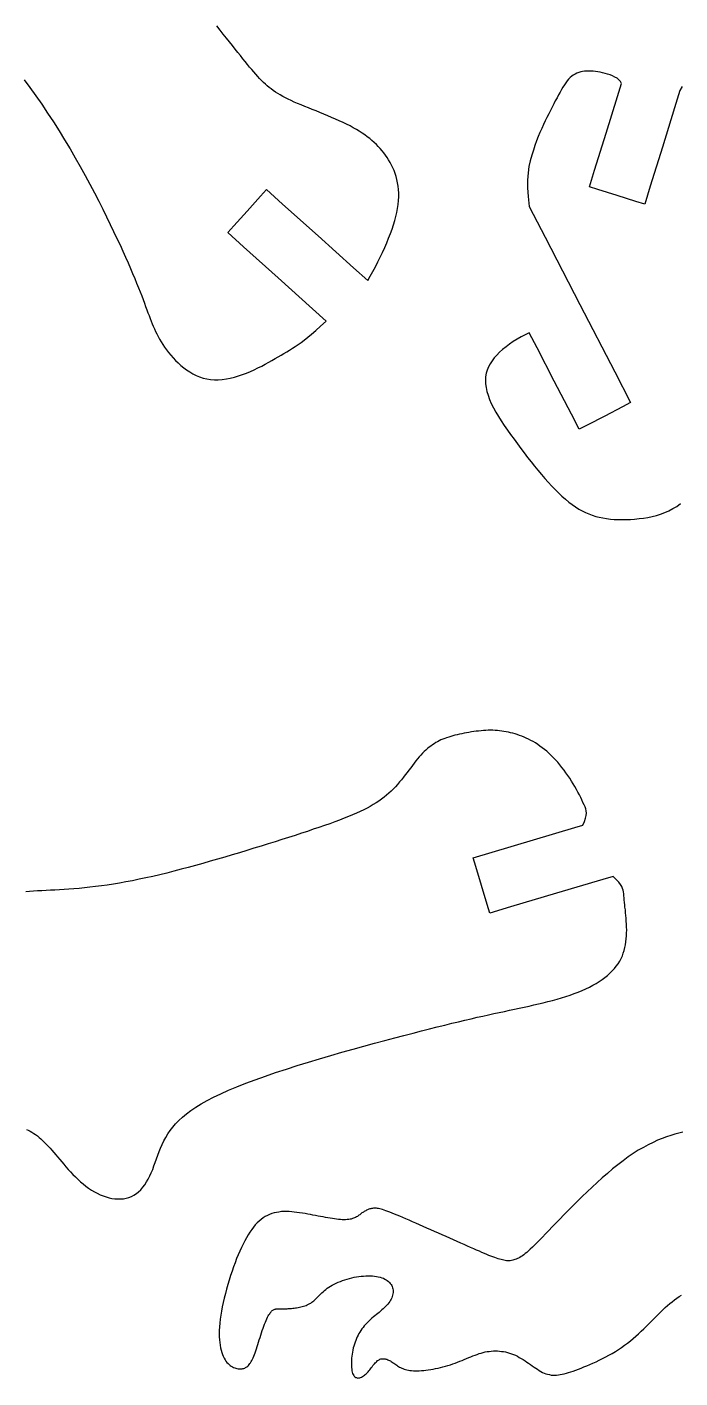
# Model space of a CAD drawing. Header units: millimetres. Extents: x 183 to 709, y 54 to 434.
# Drawn here: x 328.1 to 382.2, y 53.6 to 165.5 of the extents above; entities that cross this region are included whole.
import ezdxf

# ---------------------------------------------------------------- set-up
doc = ezdxf.new("R2010")
doc.units = ezdxf.units.MM

msp = doc.modelspace()

# ---------------------------------------------------------------- linework, layer by layer
for p, q in [((376.98, 159.73), (377.31, 160.8)), ((382.15, 160.21), (381.7, 158.77)), ((376.03, 156.68), (376.98, 159.73)), ((381.7, 158.77), (380.7, 155.52)), ((375.08, 153.62), (376.03, 156.68)), ((380.7, 155.52), (379.69, 152.28)), ((374.65, 152.23), (375.08, 153.62)), ((375.36, 152.01), (374.65, 152.23)), ((379.69, 152.28), (379.23, 150.81)), ((346.31, 150.23), (347.41, 151.45)), ((347.41, 151.45), (347.92, 152.01)), ((347.92, 152.01), (349.25, 150.81)), ((376.94, 151.52), (375.36, 152.01)), ((378.51, 151.03), (376.94, 151.52)), ((345.21, 149), (346.31, 150.23)), ((349.25, 150.81), (352.18, 148.18)), ((369.67, 150.62), (370.98, 148.08)), ((379.23, 150.81), (378.51, 151.03)), ((344.71, 148.44), (345.21, 149)), ((346.01, 147.27), (344.71, 148.44)), ((352.18, 148.18), (355.11, 145.54)), ((370.98, 148.08), (373.87, 142.49)), ((348.87, 144.7), (346.01, 147.27)), ((355.11, 145.54), (356.3, 144.47)), ((351.73, 142.13), (348.87, 144.7)), ((352.85, 141.11), (351.73, 142.13)), ((373.87, 142.49), (376.75, 136.9)), ((370.32, 138.9), (369.67, 140.15)), ((371.74, 136.15), (370.32, 138.9)), ((376.75, 136.9), (378.06, 134.36)), ((373.16, 133.4), (371.74, 136.15)), ((378.06, 134.36), (377.4, 134.01)), ((373.8, 132.15), (373.16, 133.4)), ((375.93, 133.25), (374.47, 132.5)), ((377.4, 134.01), (375.93, 133.25)), ((374.47, 132.5), (373.8, 132.15)), ((370.02, 98.16), (373.45, 99.18)), ((373.45, 99.18), (374.11, 99.37)), ((366.59, 97.14), (370.02, 98.16)), ((365.03, 96.67), (366.59, 97.14)), ((365.24, 95.95), (365.03, 96.67)), ((365.71, 94.37), (365.24, 95.95)), ((366.18, 92.79), (365.71, 94.37)), ((375.76, 94.85), (371.94, 93.72)), ((376.62, 95.11), (375.76, 94.85)), ((371.94, 93.72), (368.13, 92.59)), ((366.4, 92.07), (366.18, 92.79)), ((368.13, 92.59), (366.4, 92.07))]:
    msp.add_line(p, q)
for points in [[(356.3, 144.47), (356.51, 144.84), (356.72, 145.22), (356.93, 145.61), (357.13, 146.01), (357.33, 146.41), (357.52, 146.81), (357.7, 147.21), (357.87, 147.61), (358.03, 147.99), (358.18, 148.37), (358.31, 148.73), (358.43, 149.09), (358.54, 149.44), (358.63, 149.78), (358.71, 150.12), (358.77, 150.45), (358.81, 150.77), (358.84, 151.09), (358.86, 151.41), (358.86, 151.71), (358.84, 152.01), (358.81, 152.29), (358.77, 152.57), (358.71, 152.84), (358.65, 153.1), (358.57, 153.35), (358.48, 153.59), (358.38, 153.82), (358.27, 154.04), (358.15, 154.25), (358.03, 154.46), (357.9, 154.66), (357.76, 154.85), (357.63, 155.04), (357.48, 155.22), (357.33, 155.4), (357.17, 155.57), (357.01, 155.74), (356.84, 155.91), (356.65, 156.07), (356.46, 156.23), (356.26, 156.39), (356.05, 156.54), (355.83, 156.69), (355.6, 156.84), (355.36, 156.99), (355.1, 157.13), (354.83, 157.28), (354.54, 157.42), (354.25, 157.56), (353.94, 157.7), (353.63, 157.84), (353.31, 157.98), (352.99, 158.12), (352.66, 158.25), (352.34, 158.39), (352.02, 158.52), (351.7, 158.65), (351.38, 158.77), (351.08, 158.9), (350.78, 159.02), (350.49, 159.14), (350.22, 159.26), (349.96, 159.38), (349.71, 159.5), (349.48, 159.61), (349.26, 159.73), (349.05, 159.85), (348.85, 159.97), (348.66, 160.09), (348.48, 160.21), (348.31, 160.34), (348.14, 160.47), (347.98, 160.6), (347.82, 160.74), (347.66, 160.89), (347.5, 161.05), (347.34, 161.21), (347.19, 161.38), (347.02, 161.56), (346.86, 161.75), (346.69, 161.95), (346.52, 162.16), (346.33, 162.38), (346.15, 162.61), (345.95, 162.85), (345.75, 163.11), (345.54, 163.37), (345.32, 163.65), (345.09, 163.95), (344.85, 164.25), (344.6, 164.56), (344.34, 164.89), (344.08, 165.22), (343.81, 165.56)], [(377.31, 160.8), (377.22, 160.96), (377.09, 161.1), (376.94, 161.23), (376.77, 161.33), (376.57, 161.42), (376.37, 161.5), (376.16, 161.57), (375.95, 161.63), (375.74, 161.68), (375.54, 161.72), (375.35, 161.76), (375.15, 161.79), (374.97, 161.81), (374.79, 161.83), (374.61, 161.83), (374.43, 161.83), (374.26, 161.82), (374.09, 161.79), (373.93, 161.76), (373.77, 161.71), (373.61, 161.65), (373.46, 161.58), (373.32, 161.49), (373.19, 161.39), (373.06, 161.28), (372.93, 161.15), (372.81, 161.01), (372.7, 160.85), (372.58, 160.68), (372.46, 160.49), (372.35, 160.29), (372.22, 160.08), (372.1, 159.85), (371.97, 159.62), (371.83, 159.37), (371.7, 159.11), (371.56, 158.84), (371.42, 158.57), (371.28, 158.28), (371.13, 157.99), (370.99, 157.69), (370.85, 157.39), (370.7, 157.07), (370.56, 156.74), (370.42, 156.4), (370.28, 156.04), (370.14, 155.66), (370.01, 155.27), (369.88, 154.85), (369.76, 154.4), (369.65, 153.92), (369.58, 153.39), (369.53, 152.8), (369.53, 152.15), (369.57, 151.43), (369.67, 150.62)], [(327.84, 161.11), (328.33, 160.45), (328.82, 159.77), (329.31, 159.07), (329.79, 158.35), (330.27, 157.62), (330.74, 156.88), (331.2, 156.14), (331.65, 155.39), (332.08, 154.65), (332.5, 153.91), (332.9, 153.18), (333.29, 152.46), (333.66, 151.75), (334.02, 151.06), (334.35, 150.39), (334.67, 149.74), (334.98, 149.12), (335.26, 148.53), (335.53, 147.96), (335.79, 147.42), (336.02, 146.9), (336.25, 146.4), (336.46, 145.93), (336.65, 145.47), (336.83, 145.05), (337, 144.64), (337.16, 144.25), (337.31, 143.88), (337.45, 143.53), (337.58, 143.2), (337.7, 142.89), (337.81, 142.6), (337.91, 142.32), (338.01, 142.06), (338.1, 141.81), (338.19, 141.57), (338.27, 141.34), (338.36, 141.12), (338.45, 140.9), (338.54, 140.69), (338.63, 140.47), (338.73, 140.26), (338.83, 140.05), (338.94, 139.83), (339.06, 139.62), (339.19, 139.4), (339.33, 139.18), (339.48, 138.96), (339.64, 138.74), (339.81, 138.52), (339.99, 138.29), (340.18, 138.07), (340.38, 137.86), (340.6, 137.65), (340.82, 137.44), (341.06, 137.25), (341.3, 137.07), (341.56, 136.9), (341.82, 136.75), (342.09, 136.62), (342.38, 136.5), (342.67, 136.4), (342.97, 136.33), (343.28, 136.28), (343.6, 136.26), (343.92, 136.26), (344.25, 136.28), (344.59, 136.32), (344.92, 136.39), (345.26, 136.47), (345.6, 136.57), (345.93, 136.68), (346.26, 136.8), (346.58, 136.94), (346.9, 137.09), (347.21, 137.24), (347.52, 137.39), (347.81, 137.55), (348.1, 137.71), (348.37, 137.86), (348.63, 138.01), (348.88, 138.15), (349.12, 138.29), (349.36, 138.43), (349.6, 138.57), (349.83, 138.71), (350.06, 138.86), (350.29, 139.01), (350.53, 139.17), (350.78, 139.34), (351.04, 139.54), (351.33, 139.77), (351.65, 140.03), (352, 140.33), (352.4, 140.69), (352.85, 141.11)], [(382.34, 160.54), (382.15, 160.21)], [(369.67, 140.15), (369.33, 139.98), (369, 139.81), (368.67, 139.62), (368.35, 139.42), (368.04, 139.2), (367.75, 138.98), (367.47, 138.76), (367.22, 138.53), (366.98, 138.29), (366.77, 138.06), (366.59, 137.82), (366.43, 137.57), (366.29, 137.32), (366.19, 137.06), (366.11, 136.79), (366.06, 136.51), (366.04, 136.22), (366.06, 135.92), (366.1, 135.61), (366.17, 135.29), (366.26, 134.97), (366.38, 134.63), (366.53, 134.29), (366.7, 133.93), (366.9, 133.57), (367.12, 133.21), (367.35, 132.84), (367.6, 132.46), (367.86, 132.09), (368.13, 131.71), (368.41, 131.33), (368.69, 130.95), (368.97, 130.57), (369.26, 130.2), (369.54, 129.83), (369.82, 129.47), (370.11, 129.11), (370.39, 128.76), (370.68, 128.42), (370.96, 128.08), (371.25, 127.76), (371.53, 127.45), (371.82, 127.16), (372.1, 126.88), (372.38, 126.61), (372.66, 126.36), (372.94, 126.13), (373.22, 125.92), (373.49, 125.73), (373.77, 125.55), (374.05, 125.4), (374.33, 125.26), (374.61, 125.14), (374.89, 125.03), (375.18, 124.94), (375.47, 124.87), (375.77, 124.81), (376.08, 124.76), (376.39, 124.72), (376.71, 124.69), (377.04, 124.68), (377.37, 124.67), (377.71, 124.68), (378.05, 124.69), (378.4, 124.72), (378.76, 124.75), (379.12, 124.8), (379.48, 124.86), (379.84, 124.93), (380.2, 125.02), (380.55, 125.13), (380.9, 125.26), (381.24, 125.41), (381.57, 125.58), (381.89, 125.77), (382.2, 126)], [(374.11, 99.37), (374.25, 99.67), (374.34, 99.93), (374.39, 100.15), (374.4, 100.35), (374.39, 100.54), (374.35, 100.71), (374.29, 100.89), (374.21, 101.06), (374.12, 101.25), (374.03, 101.45), (373.93, 101.66), (373.82, 101.88), (373.7, 102.1), (373.58, 102.33), (373.45, 102.56), (373.31, 102.79), (373.17, 103.02), (373.02, 103.25), (372.87, 103.48), (372.71, 103.71), (372.55, 103.93), (372.38, 104.15), (372.21, 104.36), (372.04, 104.57), (371.86, 104.76), (371.68, 104.95), (371.5, 105.14), (371.31, 105.31), (371.13, 105.48), (370.94, 105.63), (370.75, 105.78), (370.56, 105.92), (370.37, 106.05), (370.18, 106.17), (369.99, 106.28), (369.8, 106.38), (369.61, 106.48), (369.42, 106.57), (369.24, 106.65), (369.05, 106.73), (368.87, 106.8), (368.68, 106.86), (368.5, 106.92), (368.32, 106.97), (368.13, 107.02), (367.95, 107.06), (367.77, 107.1), (367.58, 107.13), (367.4, 107.16), (367.22, 107.18), (367.03, 107.2), (366.84, 107.21), (366.65, 107.22), (366.46, 107.22), (366.27, 107.22), (366.08, 107.21), (365.88, 107.2), (365.68, 107.18), (365.48, 107.16), (365.28, 107.14), (365.08, 107.11), (364.88, 107.08), (364.68, 107.05), (364.48, 107.01), (364.28, 106.98), (364.09, 106.94), (363.9, 106.9), (363.71, 106.85), (363.52, 106.81), (363.34, 106.76), (363.17, 106.71), (363, 106.66), (362.83, 106.6), (362.67, 106.54), (362.51, 106.48), (362.36, 106.42), (362.21, 106.35), (362.07, 106.27), (361.93, 106.2), (361.79, 106.11), (361.65, 106.02), (361.51, 105.92), (361.38, 105.82), (361.24, 105.7), (361.11, 105.58), (360.97, 105.46), (360.84, 105.32), (360.7, 105.17), (360.57, 105.01), (360.43, 104.85), (360.29, 104.68), (360.15, 104.49), (360, 104.31), (359.86, 104.12), (359.71, 103.92), (359.56, 103.73), (359.41, 103.53), (359.25, 103.33), (359.1, 103.13), (358.93, 102.94), (358.77, 102.74), (358.6, 102.55), (358.42, 102.37), (358.24, 102.18), (358.05, 102.01), (357.86, 101.84), (357.66, 101.68), (357.45, 101.52), (357.23, 101.36), (357, 101.21), (356.76, 101.07), (356.51, 100.92), (356.25, 100.78), (355.97, 100.64), (355.68, 100.5), (355.37, 100.35), (355.05, 100.21), (354.7, 100.07), (354.35, 99.93), (353.97, 99.78), (353.57, 99.64), (353.15, 99.48), (352.72, 99.33), (352.26, 99.17), (351.79, 99.02), (351.3, 98.85), (350.8, 98.69), (350.28, 98.52), (349.74, 98.34), (349.19, 98.17), (348.62, 97.99), (348.05, 97.81), (347.46, 97.63), (346.87, 97.45), (346.28, 97.26), (345.67, 97.08), (345.07, 96.9), (344.46, 96.72), (343.86, 96.54), (343.25, 96.37), (342.64, 96.2), (342.04, 96.03), (341.44, 95.86), (340.84, 95.71), (340.25, 95.55), (339.66, 95.4), (339.07, 95.26), (338.5, 95.12), (337.93, 95), (337.37, 94.88), (336.82, 94.76), (336.28, 94.66), (335.75, 94.57), (335.24, 94.48), (334.73, 94.4), (334.24, 94.33), (333.76, 94.27), (333.29, 94.22), (332.84, 94.17), (332.4, 94.13), (331.97, 94.09), (331.56, 94.06), (331.16, 94.03), (330.77, 94.01), (330.39, 93.99), (330.02, 93.97), (329.66, 93.95), (329.31, 93.93), (328.96, 93.91), (328.63, 93.89), (328.3, 93.87), (327.98, 93.85)], [(328.04, 74.15), (328.19, 74.09), (328.34, 74.01), (328.49, 73.93), (328.64, 73.83), (328.79, 73.73), (328.94, 73.62), (329.08, 73.5), (329.23, 73.37), (329.38, 73.24), (329.53, 73.09), (329.68, 72.94), (329.83, 72.78), (329.99, 72.62), (330.14, 72.44), (330.3, 72.26), (330.46, 72.07), (330.62, 71.88), (330.79, 71.68), (330.96, 71.47), (331.13, 71.27), (331.31, 71.06), (331.5, 70.85), (331.69, 70.64), (331.88, 70.43), (332.09, 70.23), (332.3, 70.03), (332.51, 69.83), (332.73, 69.65), (332.95, 69.47), (333.18, 69.3), (333.42, 69.14), (333.66, 69), (333.9, 68.87), (334.14, 68.75), (334.39, 68.65), (334.63, 68.57), (334.88, 68.5), (335.12, 68.45), (335.37, 68.41), (335.61, 68.4), (335.84, 68.4), (336.07, 68.42), (336.3, 68.46), (336.52, 68.53), (336.73, 68.61), (336.94, 68.72), (337.14, 68.85), (337.32, 69), (337.5, 69.17), (337.67, 69.37), (337.83, 69.58), (337.98, 69.81), (338.12, 70.05), (338.25, 70.31), (338.37, 70.57), (338.49, 70.85), (338.6, 71.14), (338.71, 71.43), (338.81, 71.72), (338.92, 72.02), (339.03, 72.32), (339.15, 72.62), (339.28, 72.92), (339.42, 73.21), (339.57, 73.5), (339.74, 73.79), (339.94, 74.07), (340.15, 74.35), (340.39, 74.63), (340.66, 74.9), (340.96, 75.18), (341.29, 75.45), (341.66, 75.73), (342.06, 76), (342.51, 76.28), (343, 76.56), (343.54, 76.84), (344.13, 77.12), (344.77, 77.41), (345.46, 77.7), (346.21, 77.99), (346.99, 78.28), (347.82, 78.57), (348.67, 78.87), (349.56, 79.16), (350.46, 79.45), (351.38, 79.73), (352.3, 80.01), (353.23, 80.28), (354.16, 80.55), (355.08, 80.81), (355.98, 81.06), (356.86, 81.3), (357.71, 81.53), (358.53, 81.74), (359.3, 81.95), (360.05, 82.14), (360.75, 82.32), (361.42, 82.49), (362.06, 82.66), (362.67, 82.81), (363.26, 82.95), (363.81, 83.08), (364.35, 83.21), (364.86, 83.33), (365.36, 83.45), (365.83, 83.55), (366.29, 83.66), (366.74, 83.76), (367.18, 83.85), (367.61, 83.94), (368.03, 84.03), (368.45, 84.12), (368.85, 84.21), (369.26, 84.3), (369.66, 84.38), (370.05, 84.47), (370.44, 84.56), (370.83, 84.66), (371.22, 84.75), (371.59, 84.85), (371.97, 84.95), (372.34, 85.06), (372.7, 85.17), (373.05, 85.29), (373.39, 85.41), (373.72, 85.54), (374.04, 85.67), (374.35, 85.81), (374.65, 85.95), (374.93, 86.1), (375.2, 86.25), (375.46, 86.41), (375.7, 86.58), (375.93, 86.75), (376.15, 86.92), (376.35, 87.1), (376.54, 87.29), (376.72, 87.48), (376.88, 87.68), (377.03, 87.89), (377.16, 88.1), (377.27, 88.31), (377.38, 88.53), (377.46, 88.76), (377.54, 88.99), (377.6, 89.22), (377.64, 89.46), (377.68, 89.7), (377.71, 89.94), (377.73, 90.19), (377.73, 90.43), (377.74, 90.68), (377.73, 90.92), (377.72, 91.17), (377.71, 91.41), (377.69, 91.65), (377.67, 91.88), (377.65, 92.11), (377.63, 92.34), (377.6, 92.56), (377.58, 92.77), (377.56, 92.97), (377.54, 93.17), (377.52, 93.35), (377.5, 93.52), (377.49, 93.68), (377.47, 93.83), (377.44, 93.98), (377.4, 94.12), (377.33, 94.28), (377.23, 94.45), (377.08, 94.64), (376.88, 94.86), (376.62, 95.11)], [(382.39, 73.94), (382.07, 73.86), (381.74, 73.77), (381.4, 73.67), (381.04, 73.56), (380.68, 73.42), (380.3, 73.26), (379.92, 73.09), (379.52, 72.89), (379.12, 72.67), (378.7, 72.43), (378.29, 72.17), (377.86, 71.88), (377.44, 71.57), (377.01, 71.23), (376.57, 70.89), (376.14, 70.52), (375.72, 70.15), (375.29, 69.77), (374.87, 69.38), (374.46, 68.99), (374.05, 68.6), (373.66, 68.21), (373.27, 67.82), (372.9, 67.45), (372.54, 67.08), (372.2, 66.73), (371.88, 66.4), (371.57, 66.08), (371.28, 65.78), (371.01, 65.5), (370.76, 65.24), (370.53, 65), (370.31, 64.78), (370.11, 64.58), (369.93, 64.41), (369.76, 64.25), (369.61, 64.11), (369.47, 63.98), (369.34, 63.88), (369.22, 63.78), (369.1, 63.7), (368.99, 63.63), (368.89, 63.56), (368.79, 63.51), (368.69, 63.46), (368.59, 63.41), (368.49, 63.38), (368.4, 63.35), (368.3, 63.32), (368.2, 63.3), (368.1, 63.29), (368, 63.29), (367.9, 63.29), (367.8, 63.29), (367.69, 63.31), (367.58, 63.32), (367.46, 63.35), (367.35, 63.38), (367.22, 63.41), (367.09, 63.45), (366.96, 63.49), (366.81, 63.55), (366.66, 63.6), (366.5, 63.66), (366.33, 63.73), (366.15, 63.81), (365.96, 63.89), (365.75, 63.98), (365.54, 64.07), (365.31, 64.17), (365.07, 64.28), (364.81, 64.39), (364.55, 64.5), (364.28, 64.63), (364, 64.75), (363.7, 64.88), (363.4, 65.01), (363.1, 65.15), (362.78, 65.29), (362.47, 65.43), (362.15, 65.57), (361.83, 65.71), (361.52, 65.85), (361.2, 65.99), (360.89, 66.13), (360.59, 66.26), (360.29, 66.39), (360, 66.52), (359.72, 66.64), (359.45, 66.76), (359.2, 66.87), (358.96, 66.97), (358.73, 67.06), (358.52, 67.15), (358.32, 67.23), (358.14, 67.31), (357.97, 67.37), (357.81, 67.43), (357.66, 67.48), (357.53, 67.52), (357.41, 67.56), (357.3, 67.58), (357.2, 67.6), (357.1, 67.62), (357.01, 67.63), (356.93, 67.63), (356.85, 67.63), (356.77, 67.63), (356.69, 67.62), (356.62, 67.61), (356.55, 67.59), (356.47, 67.57), (356.4, 67.55), (356.34, 67.53), (356.27, 67.5), (356.2, 67.47), (356.14, 67.43), (356.07, 67.4), (356.01, 67.36), (355.95, 67.32), (355.88, 67.28), (355.82, 67.24), (355.76, 67.19), (355.7, 67.14), (355.64, 67.1), (355.57, 67.05), (355.51, 67), (355.44, 66.96), (355.37, 66.91), (355.29, 66.87), (355.21, 66.83), (355.12, 66.8), (355.03, 66.77), (354.93, 66.74), (354.83, 66.72), (354.72, 66.7), (354.6, 66.69), (354.47, 66.68), (354.34, 66.68), (354.19, 66.68), (354.04, 66.69), (353.88, 66.71), (353.72, 66.72), (353.55, 66.75), (353.37, 66.77), (353.18, 66.8), (352.99, 66.83), (352.8, 66.87), (352.6, 66.91), (352.39, 66.94), (352.19, 66.98), (351.98, 67.02), (351.76, 67.07), (351.55, 67.11), (351.33, 67.15), (351.11, 67.19), (350.89, 67.22), (350.66, 67.26), (350.44, 67.29), (350.22, 67.32), (350, 67.34), (349.79, 67.35), (349.57, 67.36), (349.36, 67.36), (349.15, 67.35), (348.95, 67.32), (348.75, 67.29), (348.55, 67.25), (348.36, 67.19), (348.17, 67.12), (347.99, 67.04), (347.81, 66.95), (347.64, 66.84), (347.47, 66.71), (347.31, 66.57), (347.15, 66.42), (346.99, 66.25), (346.84, 66.07), (346.69, 65.87), (346.54, 65.66), (346.4, 65.43), (346.26, 65.19), (346.12, 64.94), (345.98, 64.67), (345.84, 64.39), (345.71, 64.09), (345.57, 63.78), (345.44, 63.46), (345.31, 63.12), (345.18, 62.77), (345.06, 62.41), (344.94, 62.05), (344.82, 61.68), (344.71, 61.31), (344.6, 60.94), (344.51, 60.56), (344.41, 60.19), (344.33, 59.83), (344.25, 59.47), (344.19, 59.11), (344.13, 58.77), (344.08, 58.44), (344.05, 58.12), (344.02, 57.81), (344, 57.52), (344, 57.25), (344, 56.98), (344.02, 56.73), (344.04, 56.5), (344.07, 56.28), (344.11, 56.07), (344.16, 55.87), (344.21, 55.69), (344.27, 55.52), (344.33, 55.37), (344.4, 55.22), (344.48, 55.09), (344.56, 54.97), (344.64, 54.86), (344.73, 54.77), (344.82, 54.68), (344.91, 54.61), (345, 54.54), (345.1, 54.49), (345.19, 54.44), (345.28, 54.41), (345.38, 54.38), (345.47, 54.35), (345.56, 54.34), (345.64, 54.33), (345.73, 54.33), (345.81, 54.33), (345.89, 54.34), (345.96, 54.35), (346.04, 54.37), (346.11, 54.4), (346.17, 54.43), (346.24, 54.47), (346.3, 54.51), (346.36, 54.56), (346.42, 54.62), (346.48, 54.68), (346.53, 54.76), (346.59, 54.84), (346.64, 54.93), (346.7, 55.03), (346.75, 55.13), (346.8, 55.25), (346.86, 55.38), (346.91, 55.52), (346.97, 55.67), (347.02, 55.83), (347.08, 56), (347.14, 56.18), (347.2, 56.36), (347.26, 56.55), (347.32, 56.74), (347.38, 56.94), (347.44, 57.13), (347.51, 57.32), (347.57, 57.51), (347.63, 57.69), (347.7, 57.87), (347.76, 58.04), (347.82, 58.2), (347.88, 58.34), (347.94, 58.48), (348, 58.6), (348.06, 58.71), (348.12, 58.81), (348.18, 58.9), (348.23, 58.98), (348.29, 59.04), (348.34, 59.1), (348.39, 59.15), (348.45, 59.19), (348.5, 59.22), (348.55, 59.25), (348.6, 59.27), (348.65, 59.28), (348.7, 59.3), (348.75, 59.3), (348.8, 59.31), (348.86, 59.31), (348.91, 59.31), (348.96, 59.31), (349.01, 59.31), (349.07, 59.31), (349.12, 59.31), (349.18, 59.31), (349.25, 59.3), (349.31, 59.3), (349.38, 59.3), (349.46, 59.31), (349.54, 59.31), (349.62, 59.31), (349.71, 59.32), (349.8, 59.32), (349.89, 59.33), (349.99, 59.34), (350.09, 59.35), (350.2, 59.36), (350.31, 59.38), (350.41, 59.39), (350.53, 59.41), (350.64, 59.43), (350.75, 59.46), (350.86, 59.49), (350.97, 59.52), (351.08, 59.55), (351.19, 59.59), (351.29, 59.63), (351.39, 59.68), (351.49, 59.73), (351.58, 59.78), (351.67, 59.84), (351.76, 59.9), (351.84, 59.97), (351.92, 60.04), (352, 60.12), (352.07, 60.2), (352.15, 60.28), (352.23, 60.36), (352.32, 60.45), (352.41, 60.54), (352.5, 60.63), (352.6, 60.72), (352.71, 60.82), (352.82, 60.91), (352.94, 61), (353.07, 61.09), (353.21, 61.18), (353.36, 61.26), (353.52, 61.34), (353.68, 61.42), (353.85, 61.5), (354.03, 61.57), (354.21, 61.64), (354.4, 61.7), (354.59, 61.76), (354.78, 61.81), (354.97, 61.86), (355.17, 61.91), (355.37, 61.94), (355.56, 61.98), (355.76, 62), (355.95, 62.02), (356.14, 62.03), (356.32, 62.04), (356.5, 62.04), (356.68, 62.03), (356.85, 62.01), (357.01, 61.99), (357.17, 61.96), (357.32, 61.92), (357.46, 61.88), (357.59, 61.83), (357.71, 61.77), (357.82, 61.71), (357.92, 61.64), (358.01, 61.57), (358.09, 61.49), (358.16, 61.41), (358.23, 61.32), (358.28, 61.23), (358.32, 61.14), (358.35, 61.04), (358.38, 60.95), (358.39, 60.85), (358.4, 60.74), (358.39, 60.64), (358.38, 60.54), (358.36, 60.43), (358.32, 60.33), (358.28, 60.22), (358.24, 60.11), (358.18, 60.01), (358.12, 59.9), (358.04, 59.8), (357.96, 59.7), (357.88, 59.6), (357.78, 59.5), (357.68, 59.4), (357.58, 59.3), (357.47, 59.21), (357.36, 59.11), (357.24, 59.01), (357.13, 58.92), (357.01, 58.82), (356.89, 58.72), (356.77, 58.63), (356.65, 58.53), (356.54, 58.43), (356.43, 58.32), (356.32, 58.22), (356.21, 58.11), (356.11, 57.99), (356.01, 57.88), (355.91, 57.76), (355.82, 57.64), (355.74, 57.51), (355.65, 57.38), (355.57, 57.25), (355.5, 57.11), (355.43, 56.97), (355.36, 56.83), (355.3, 56.68), (355.25, 56.53), (355.19, 56.38), (355.15, 56.22), (355.1, 56.06), (355.06, 55.89), (355.03, 55.72), (355, 55.55), (354.98, 55.38), (354.96, 55.21), (354.94, 55.05), (354.94, 54.89), (354.94, 54.73), (354.94, 54.58), (354.95, 54.44), (354.97, 54.3), (354.99, 54.17), (355.02, 54.06), (355.05, 53.95), (355.09, 53.86), (355.14, 53.78), (355.18, 53.72), (355.24, 53.66), (355.3, 53.62), (355.36, 53.6), (355.42, 53.58), (355.49, 53.57), (355.56, 53.58), (355.64, 53.59), (355.71, 53.62), (355.79, 53.65), (355.86, 53.69), (355.94, 53.74), (356.02, 53.8), (356.09, 53.86), (356.17, 53.93), (356.25, 54), (356.32, 54.08), (356.39, 54.17), (356.46, 54.25), (356.53, 54.34), (356.6, 54.43), (356.67, 54.51), (356.73, 54.6), (356.8, 54.68), (356.86, 54.75), (356.92, 54.83), (356.99, 54.89), (357.05, 54.95), (357.11, 55.01), (357.18, 55.05), (357.24, 55.09), (357.31, 55.13), (357.38, 55.15), (357.44, 55.17), (357.51, 55.17), (357.58, 55.17), (357.66, 55.17), (357.73, 55.16), (357.8, 55.14), (357.88, 55.12), (357.95, 55.09), (358.03, 55.06), (358.1, 55.02), (358.18, 54.98), (358.25, 54.94), (358.33, 54.89), (358.4, 54.84), (358.47, 54.79), (358.55, 54.74), (358.62, 54.69), (358.7, 54.63), (358.77, 54.58), (358.85, 54.53), (358.94, 54.48), (359.02, 54.43), (359.11, 54.39), (359.21, 54.35), (359.31, 54.31), (359.42, 54.27), (359.54, 54.24), (359.66, 54.22), (359.79, 54.2), (359.93, 54.18), (360.08, 54.17), (360.24, 54.17), (360.4, 54.17), (360.57, 54.17), (360.75, 54.18), (360.93, 54.2), (361.12, 54.22), (361.31, 54.24), (361.51, 54.27), (361.71, 54.31), (361.91, 54.35), (362.12, 54.39), (362.32, 54.44), (362.53, 54.49), (362.73, 54.55), (362.94, 54.61), (363.14, 54.67), (363.34, 54.74), (363.53, 54.81), (363.73, 54.88), (363.92, 54.96), (364.11, 55.03), (364.29, 55.11), (364.48, 55.19), (364.66, 55.26), (364.83, 55.33), (365.01, 55.4), (365.18, 55.47), (365.35, 55.53), (365.52, 55.59), (365.69, 55.64), (365.86, 55.69), (366.03, 55.73), (366.19, 55.76), (366.36, 55.78), (366.53, 55.8), (366.7, 55.81), (366.87, 55.82), (367.04, 55.81), (367.2, 55.8), (367.37, 55.78), (367.54, 55.76), (367.7, 55.73), (367.87, 55.69), (368.03, 55.64), (368.2, 55.58), (368.36, 55.52), (368.52, 55.45), (368.69, 55.37), (368.84, 55.28), (369, 55.19), (369.16, 55.1), (369.32, 55), (369.47, 54.89), (369.62, 54.79), (369.77, 54.68), (369.92, 54.58), (370.07, 54.48), (370.21, 54.38), (370.35, 54.29), (370.49, 54.2), (370.63, 54.12), (370.77, 54.04), (370.91, 53.98), (371.05, 53.93), (371.19, 53.88), (371.34, 53.85), (371.48, 53.82), (371.62, 53.81), (371.77, 53.81), (371.92, 53.81), (372.08, 53.83), (372.24, 53.85), (372.4, 53.88), (372.57, 53.92), (372.75, 53.97), (372.93, 54.02), (373.12, 54.08), (373.32, 54.15), (373.53, 54.23), (373.74, 54.31), (373.97, 54.39), (374.2, 54.49), (374.45, 54.59), (374.69, 54.69), (374.95, 54.8), (375.21, 54.92), (375.47, 55.05), (375.73, 55.18), (376, 55.32), (376.27, 55.46), (376.53, 55.61), (376.8, 55.77), (377.06, 55.94), (377.31, 56.11), (377.56, 56.28), (377.81, 56.46), (378.05, 56.65), (378.28, 56.84), (378.51, 57.04), (378.73, 57.24), (378.94, 57.44), (379.15, 57.64), (379.36, 57.84), (379.56, 58.05), (379.76, 58.25), (379.96, 58.45), (380.15, 58.65), (380.35, 58.84), (380.54, 59.03), (380.73, 59.22), (380.92, 59.4), (381.12, 59.57), (381.31, 59.74), (381.5, 59.89), (381.7, 60.04), (381.89, 60.19), (382.08, 60.32), (382.28, 60.44)]]:
    msp.add_lwpolyline(points)

doc.saveas('drawing.dxf')
